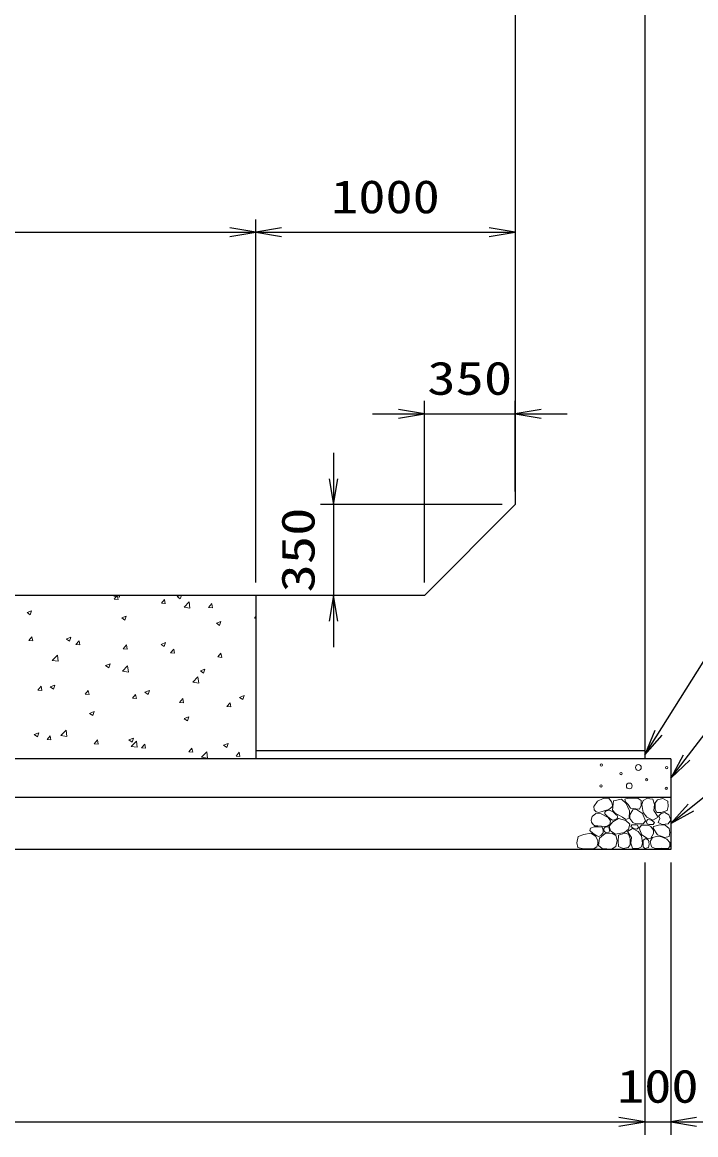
# Model space of a CAD drawing. Units: millimetres at full size. Extents: x 0 to 42050, y 0 to 29700.
# Drawn here: x 34875 to 37471, y 11120 to 15410 of the extents above; entities that cross this region are included whole.
import ezdxf
from ezdxf.enums import TextEntityAlignment as Align

# ---------------------------------------------------------------- set-up
doc = ezdxf.new("R2010")
doc.units = ezdxf.units.MM
for name, color, linetype, lineweight in [('D-DCR-HCHn', 4, 'Continuous', 9), ('D-STR-DIM', 7, 'Continuous', 25), ('D-STR-STRn', 1, 'Continuous', 25), ('D-STR-TXT', 7, 'Continuous', 25)]:
    doc.layers.add(name, color=color, linetype=linetype, lineweight=lineweight)
doc.styles.add('ＭＳ ゴシック', font='')
doc.styles.get('ＭＳ ゴシック').set_extended_font_data('MS Gothic')

# ---------------------------------------------------------------- blocks, each defined once
blk = doc.blocks.new('open_arrow')
at = {"color": 0, "linetype": 'Continuous', "lineweight": -2}
blk.add_lwpolyline([(7.5, 1.25), (0, 0), (7.5, -1.25)], dxfattribs=at)

msp = doc.modelspace()

# ---------------------------------------------------------------- linework, layer by layer
at = {"layer": 'D-DCR-HCHn'}
for p, q in [((35060.198, 13200), (35061.736, 13199.865)), ((35061.846, 13199.771), (35061.803, 13200)), ((35227.539, 13196.604), (35230.798, 13200)), ((35227.569, 13196.54), (35250.159, 13193.036)), ((35228.738, 13185.255), (35243.92, 13183.926)), ((35228.744, 13185.268), (35240.989, 13199.862)), ((35244.029, 13183.831), (35241.093, 13199.752)), ((35250.136, 13193.064), (35249.329, 13200)), ((35410.928, 13169.329), (35423.173, 13183.922)), ((35426.213, 13167.89), (35423.276, 13183.812)), ((35471.403, 13195.166), (35483.996, 13200)), ((35471.425, 13195.13), (35484.059, 13186.608)), ((35484.074, 13186.613), (35488.566, 13200)), ((35498.619, 13154.561), (35518.402, 13175.18)), ((35521.215, 13151.022), (35518.409, 13175.144)), ((34892.955, 13133.586), (34910.74, 13140.413)), ((34892.978, 13133.55), (34905.612, 13125.028)), ((34905.627, 13125.032), (34910.777, 13140.381)), ((35410.922, 13169.316), (35426.104, 13167.987)), ((35498.648, 13154.497), (35521.238, 13150.993)), ((35593.107, 13153.377), (35608.289, 13152.048)), ((35593.113, 13153.39), (35605.358, 13167.983)), ((35608.397, 13151.95), (35605.46, 13167.871)), ((35257.987, 13113.243), (35275.771, 13120.07)), ((35258.008, 13113.207), (35270.643, 13104.685)), ((35270.657, 13104.69), (35275.807, 13120.039)), ((35623.018, 13092.901), (35640.803, 13099.728)), ((35623.039, 13092.865), (35635.674, 13084.343)), ((35635.688, 13084.348), (35640.838, 13099.697)), ((35769.698, 13112.519), (35775, 13118.045)), ((35769.727, 13112.454), (35775, 13111.636)), ((34899.613, 13026.076), (34914.795, 13024.748)), ((34899.618, 13026.09), (34911.863, 13040.683)), ((34914.903, 13024.654), (34911.966, 13040.576)), ((35044.57, 13031.32), (35062.355, 13038.147)), ((35044.592, 13031.285), (35057.226, 13022.763)), ((35057.241, 13022.767), (35062.391, 13038.116)), ((35081.797, 13010.137), (35096.979, 13008.809)), ((35081.802, 13010.151), (35094.047, 13024.744)), ((35097.087, 13008.714), (35094.15, 13024.635)), ((35263.987, 12994.212), (35276.232, 13008.805)), ((35279.271, 12992.774), (35276.334, 13008.695)), ((35409.601, 13010.978), (35427.386, 13017.805)), ((35409.623, 13010.942), (35422.257, 13002.42)), ((35422.272, 13002.425), (35427.422, 13017.774)), ((34990.135, 12949.177), (35009.919, 12969.796)), ((35012.732, 12945.639), (35009.925, 12969.761)), ((35263.981, 12994.198), (35279.163, 12992.87)), ((35446.165, 12978.259), (35461.347, 12976.931)), ((35446.172, 12978.273), (35458.417, 12992.866)), ((35461.455, 12976.833), (35458.518, 12992.755)), ((35628.349, 12962.32), (35643.531, 12960.992)), ((35628.356, 12962.333), (35640.602, 12976.927)), ((35643.638, 12960.893), (35640.702, 12976.814)), ((35774.633, 12990.635), (35775, 12990.776)), ((35774.654, 12990.6), (35775, 12990.366)), ((34990.165, 12949.115), (35012.755, 12945.611)), ((35196.185, 12929.055), (35213.97, 12935.882)), ((35196.206, 12929.019), (35208.841, 12920.497)), ((35208.855, 12920.502), (35214.005, 12935.851)), ((35261.214, 12907.135), (35280.998, 12927.754)), ((35283.811, 12903.596), (35281.004, 12927.719)), ((35561.216, 12908.712), (35579.001, 12915.539)), ((35573.886, 12900.16), (35579.036, 12915.509)), ((35261.244, 12907.072), (35283.834, 12903.568)), ((35532.293, 12865.093), (35552.077, 12885.712)), ((35554.89, 12861.554), (35552.083, 12885.676)), ((35561.237, 12908.677), (35573.872, 12900.155)), ((34934.856, 12835.019), (34950.038, 12833.691)), ((34934.861, 12835.033), (34947.106, 12849.626)), ((34950.144, 12833.597), (34947.208, 12849.519)), ((34982.768, 12847.132), (35000.553, 12853.959)), ((34982.79, 12847.097), (34995.424, 12838.575)), ((34995.439, 12838.579), (35000.589, 12853.928)), ((35117.046, 12819.094), (35129.291, 12833.687)), ((35132.328, 12817.657), (35129.391, 12833.578)), ((35347.8, 12826.789), (35365.585, 12833.616)), ((35360.469, 12818.237), (35365.62, 12833.586)), ((35532.323, 12865.029), (35554.913, 12861.525)), ((35117.04, 12819.08), (35132.222, 12817.752)), ((35299.224, 12803.141), (35314.406, 12801.813)), ((35299.23, 12803.155), (35311.476, 12817.748)), ((35314.512, 12801.717), (35311.575, 12817.638)), ((35347.821, 12826.754), (35360.455, 12818.232)), ((35481.408, 12787.202), (35496.59, 12785.874)), ((35481.415, 12787.216), (35493.66, 12801.809)), ((35496.696, 12785.776), (35493.759, 12801.698)), ((35663.6, 12771.277), (35675.845, 12785.87)), ((35678.88, 12769.836), (35675.943, 12785.757)), ((35712.831, 12806.447), (35730.616, 12813.274)), ((35712.852, 12806.412), (35725.486, 12797.89)), ((35725.5, 12797.895), (35730.65, 12813.244)), ((35134.383, 12744.866), (35152.168, 12751.693)), ((35134.404, 12744.832), (35147.039, 12736.309)), ((35147.053, 12736.314), (35152.203, 12751.663)), ((35663.592, 12771.263), (35678.774, 12769.935)), ((35499.415, 12724.524), (35517.199, 12731.351)), ((35499.435, 12724.489), (35512.07, 12715.967)), ((35512.084, 12715.972), (35517.234, 12731.321)), ((34920.967, 12662.943), (34938.752, 12669.77)), ((34920.988, 12662.909), (34933.622, 12654.387)), ((34933.636, 12654.391), (34938.787, 12669.74)), ((34970.105, 12643.976), (34982.35, 12658.569)), ((34985.386, 12642.54), (34982.449, 12658.462)), ((35023.81, 12659.709), (35043.594, 12680.328)), ((35023.839, 12659.647), (35046.429, 12656.143)), ((35046.406, 12656.171), (35043.6, 12680.293)), ((34970.099, 12643.963), (34985.281, 12642.634)), ((35152.283, 12628.024), (35167.465, 12626.695)), ((35152.289, 12628.037), (35164.534, 12642.63)), ((35167.57, 12626.6), (35164.633, 12642.521)), ((35285.998, 12642.601), (35303.783, 12649.428)), ((35286.019, 12642.566), (35298.653, 12634.044)), ((35294.889, 12617.667), (35314.673, 12638.285)), ((35294.918, 12617.604), (35317.508, 12614.1)), ((35298.667, 12634.049), (35303.817, 12649.398)), ((35317.485, 12614.129), (35314.679, 12638.251)), ((35334.474, 12612.098), (35346.719, 12626.691)), ((35349.753, 12610.66), (35346.817, 12626.581)), ((35651.03, 12622.258), (35668.814, 12629.085)), ((35651.05, 12622.224), (35663.684, 12613.702)), ((35663.698, 12613.707), (35668.848, 12629.056)), ((35334.467, 12612.085), (35349.649, 12610.756)), ((35516.651, 12596.146), (35531.833, 12594.817)), ((35516.659, 12596.159), (35528.904, 12610.752)), ((35531.937, 12594.719), (35529, 12610.641)), ((35565.968, 12575.624), (35585.752, 12596.243)), ((35565.997, 12575.561), (35588.587, 12572.058)), ((35588.565, 12572.086), (35585.758, 12596.209)), ((35698.835, 12580.207), (35714.017, 12578.878)), ((35698.843, 12580.22), (35711.088, 12594.813)), ((35714.121, 12578.779), (35711.184, 12594.7))]:
    msp.add_line(p, q, dxfattribs=at)
for points in [[(37142.988, 12379.601), (37149.036, 12385.086), (37150.103, 12390.792), (37146.586, 12403.305), (37136.29, 12417.61), (37113.996, 12416.105), (37092.429, 12405.811), (37077.805, 12385.597), (37079.979, 12372.456), (37086.98, 12365.716), (37098.231, 12363.215), (37114.489, 12367.483), (37135.711, 12374.481)], [(37201.553, 12336.214), (37214.311, 12340.569), (37215.575, 12368.678), (37202.488, 12397.359), (37185.552, 12413.536), (37153.597, 12407.032), (37150.867, 12371.913), (37161.184, 12359.876), (37189.261, 12344.301)], [(37305.31, 12413.906), (37312.244, 12393.102), (37309.933, 12369.988), (37326.113, 12344.562), (37305.31, 12333.005), (37282.195, 12344.562), (37268.327, 12363.053), (37263.704, 12393.102), (37268.327, 12409.283), (37282.195, 12416.217)], [(37323.802, 12411.594), (37344.605, 12416.217), (37363.096, 12406.971), (37365.408, 12386.168), (37360.785, 12369.988), (37337.67, 12363.053), (37321.49, 12363.053), (37314.556, 12374.611), (37314.556, 12400.037)], [(37081.628, 12311.832), (37076.312, 12316.874), (37069.524, 12325.68), (37067.855, 12333.275), (37071.856, 12347.685), (37085.912, 12358.67), (37106.093, 12357.89), (37133.302, 12343.001), (37142.914, 12330.757), (37139.848, 12316.784), (37130.222, 12310.04), (37121.401, 12309.145), (37107.637, 12309.524), (37094.192, 12311.002)], [(37170.202, 12345.711), (37168.546, 12339.566), (37162.989, 12335.193), (37150.81, 12333.302), (37139.695, 12339.802), (37129.408, 12349.138), (37120.142, 12357.333), (37120.365, 12363.462), (37126.264, 12368.875), (37140.797, 12370.356), (37153.53, 12364.383), (37162.989, 12355.165), (37167.719, 12350.556)], [(37266.015, 12358.431), (37277.573, 12330.693), (37268.327, 12319.136), (37240.589, 12319.136), (37229.032, 12323.759), (37217.475, 12339.939), (37217.475, 12353.808), (37229.032, 12372.299), (37242.901, 12374.611)], [(37367.719, 12353.808), (37374.654, 12333.005), (37365.408, 12319.136), (37342.293, 12316.824), (37326.512, 12323.599), (37333.048, 12339.939), (37328.425, 12349.185), (37337.67, 12358.431), (37351.539, 12363.053)], [(37161.797, 12279.532), (37197.171, 12286.129), (37212.218, 12298.266), (37216.97, 12317.263), (37202.287, 12331.629), (37173.677, 12339.69), (37152.03, 12326.761), (37138.039, 12309.347), (37141.998, 12291.67)], [(37231.815, 12300.551), (37221.114, 12309.112), (37225.394, 12315.533), (37240.376, 12315.533), (37246.796, 12313.393), (37251.077, 12304.832), (37244.656, 12298.411)], [(37263.918, 12277.009), (37253.217, 12302.692), (37261.778, 12313.393), (37287.461, 12313.393), (37298.162, 12309.112), (37308.863, 12294.131), (37308.863, 12281.289), (37298.162, 12264.167), (37285.321, 12262.027)], [(37300.687, 12333.005), (37312.244, 12323.759), (37307.621, 12316.824), (37291.441, 12316.824), (37284.507, 12319.136), (37279.884, 12328.382), (37286.818, 12335.316)], [(37323.845, 12277.009), (37306.723, 12302.692), (37308.863, 12309.112), (37332.406, 12315.533), (37353.808, 12313.393), (37368.79, 12300.551), (37370.93, 12285.57), (37368.79, 12270.588), (37351.668, 12266.308)], [(37065.028, 12222.493), (37080.163, 12224.274), (37090.134, 12229.787), (37094.165, 12242.722), (37094.055, 12254.963), (37084.828, 12271.678), (37066.758, 12282.822), (37039.269, 12278.403), (37017.547, 12270.334), (37012.357, 12246.125), (37016.97, 12228.257), (37038.116, 12222.877)], [(37097.403, 12270.331), (37107.105, 12275.079), (37114.11, 12283.822), (37114.281, 12295.084), (37110.058, 12305.627), (37094.811, 12307.625), (37079.946, 12308.018), (37065.519, 12302.512), (37063.151, 12293.273), (37075.46, 12282.195), (37090.445, 12273.15)], [(37162.648, 12273.637), (37147.694, 12282.556), (37121.56, 12282.292), (37100.07, 12263.525), (37096.357, 12234.899), (37110.147, 12224.245), (37146.902, 12221.871), (37163.269, 12231.633), (37167.828, 12254.06)], [(37125.029, 12285.265), (37120.817, 12288.446), (37117.314, 12293.505), (37117.19, 12300.431), (37121.586, 12306.067), (37129.231, 12307.977), (37135.644, 12306.179), (37137.296, 12300.442), (37138.104, 12294.835), (37137.119, 12287.456), (37131.025, 12284.127)], [(37210.412, 12227.783), (37191.15, 12223.503), (37174.028, 12232.064), (37171.888, 12251.326), (37174.032, 12274.878), (37197.571, 12282.327), (37212.553, 12278.603), (37218.973, 12262.027), (37218.973, 12238.484)], [(37227.534, 12225.643), (37221.114, 12244.905), (37223.254, 12266.308), (37208.272, 12289.85), (37227.534, 12300.551), (37248.937, 12289.85), (37261.778, 12272.728), (37266.059, 12244.905), (37261.778, 12229.924), (37248.937, 12223.503)], [(37315.284, 12223.503), (37300.302, 12229.924), (37296.022, 12251.326), (37304.583, 12266.308), (37319.565, 12270.588), (37338.827, 12268.448), (37360.229, 12259.887), (37370.93, 12247.045), (37370.93, 12232.064), (37364.51, 12223.503), (37338.827, 12225.643)], [(37268.199, 12229.924), (37268.199, 12255.606), (37278.9, 12262.027), (37289.601, 12255.606), (37291.741, 12240.625), (37289.601, 12227.783), (37274.619, 12223.503)]]:
    msp.add_lwpolyline(points, close=True, dxfattribs=at)
msp.add_lwpolyline([(37231.568, 12418.547), (37248.907, 12416.446), (37260.742, 12408.701), (37260.374, 12389.819), (37254.486, 12376.087), (37239.975, 12376.185), (37219.893, 12379.153), (37210.201, 12393.689), (37200.918, 12403.492), (37198.116, 12414.345), (37210.901, 12418.547), (37231.918, 12418.547)], dxfattribs=at)
for centre, radius in [((37107.803, 12545.221), 4.5), ((37249.996, 12536.145), 11.25), ((37358.909, 12536.145), 4.5), ((37183.437, 12512.459), 4.5), ((37281.563, 12488.641), 4.5), ((37106.091, 12464.955), 4.5), ((37215.004, 12464.955), 11.25), ((37357.197, 12455.879), 4.5)]:
    msp.add_circle(centre, radius, dxfattribs=at)
at = {"layer": 'D-STR-DIM'}
for p, q in [((35775, 13250), (35775, 14650)), ((35775, 13250), (35775, 14650)), ((31275, 14600), (35775, 14600)), ((35775, 14600), (36775, 14600)), ((36425, 13250), (36425, 13950)), ((36775, 13600), (36775, 13950)), ((36225, 13900), (36975, 13900)), ((36075, 13750), (36075, 13000)), ((36725, 13550), (36025, 13550)), ((36375, 13200), (36025, 13200)), ((37275, 12170), (37275, 11120)), ((37275, 12170), (37275, 11120)), ((37375, 12170), (37375, 11120)), ((29775, 11170), (37275, 11170)), ((37075, 11170), (37575, 11170))]:
    msp.add_line(p, q, dxfattribs=at)
at = {"layer": 'D-STR-STRn'}
for p, q in [((37275, 19700), (37275, 12600)), ((36775, 18850), (36775, 13550)), ((36775, 13550), (36425, 13200)), ((36425, 13200), (30625, 13200)), ((35775, 13200), (35775, 12570)), ((37375, 12570), (29675, 12570)), ((37275, 12600), (35775, 12600)), ((37275, 12600), (37275, 12570)), ((37375, 12570), (37375, 12220)), ((37375, 12420), (29675, 12420)), ((37375, 12220), (29675, 12220))]:
    msp.add_line(p, q, dxfattribs=at)
at = {"layer": 'D-STR-TXT'}
for points in [[(37275, 12585), (37725, 13300), (37825, 13300), (40358.756, 13300)], [(37375, 12495), (37725, 12950), (37825, 12950), (39676.523, 12950)], [(37375, 12320), (37725, 12600), (37825, 12600), (38489.721, 12600)]]:
    msp.add_lwpolyline(points, dxfattribs=at)

# ---------------------------------------------------------------- block references
at = {"layer": 'D-STR-DIM', "xscale": 13.3, "yscale": 13.3}
for p, rotation in [((35775, 14600), 180), ((36775, 14600), 180), ((36425, 13900), 180), ((36075, 13550), 90), ((36075, 13200), 270), ((37275, 11170), 180), ((37275, 11170), 180)]:
    msp.add_blockref('open_arrow', p, dxfattribs=dict(at, rotation=rotation))
for p in [(35775, 14600), (36775, 13900), (37375, 11170)]:
    msp.add_blockref('open_arrow', p, dxfattribs=at)
at = {"layer": 'D-STR-TXT', "xscale": 13.3, "yscale": 13.3}
for p, rotation in [((37275, 12585), 57.8), ((37375, 12495), 52.4), ((37375, 12320), 38.7)]:
    msp.add_blockref('open_arrow', p, dxfattribs=dict(at, rotation=rotation))

# ---------------------------------------------------------------- texts
at = {"layer": 'D-STR-DIM', "style": 'ＭＳ ゴシック'}
for s, width, p in [('1000', 1.2, (36275, 14737.5)), ('350', 1.25, (36600, 14037.5)), ('100', 1.2, (37325, 11307.5))]:
    msp.add_text(s, height=128.3, dxfattribs=dict(at, width=width)).set_placement(p, align=Align.MIDDLE_CENTER)
at = {"layer": 'D-STR-DIM', "style": 'ＭＳ ゴシック', "width": 1.25}
msp.add_text('350', height=128.3, rotation=90, dxfattribs=at).set_placement((35937.5, 13375), align=Align.MIDDLE_CENTER)

doc.saveas('drawing.dxf')
